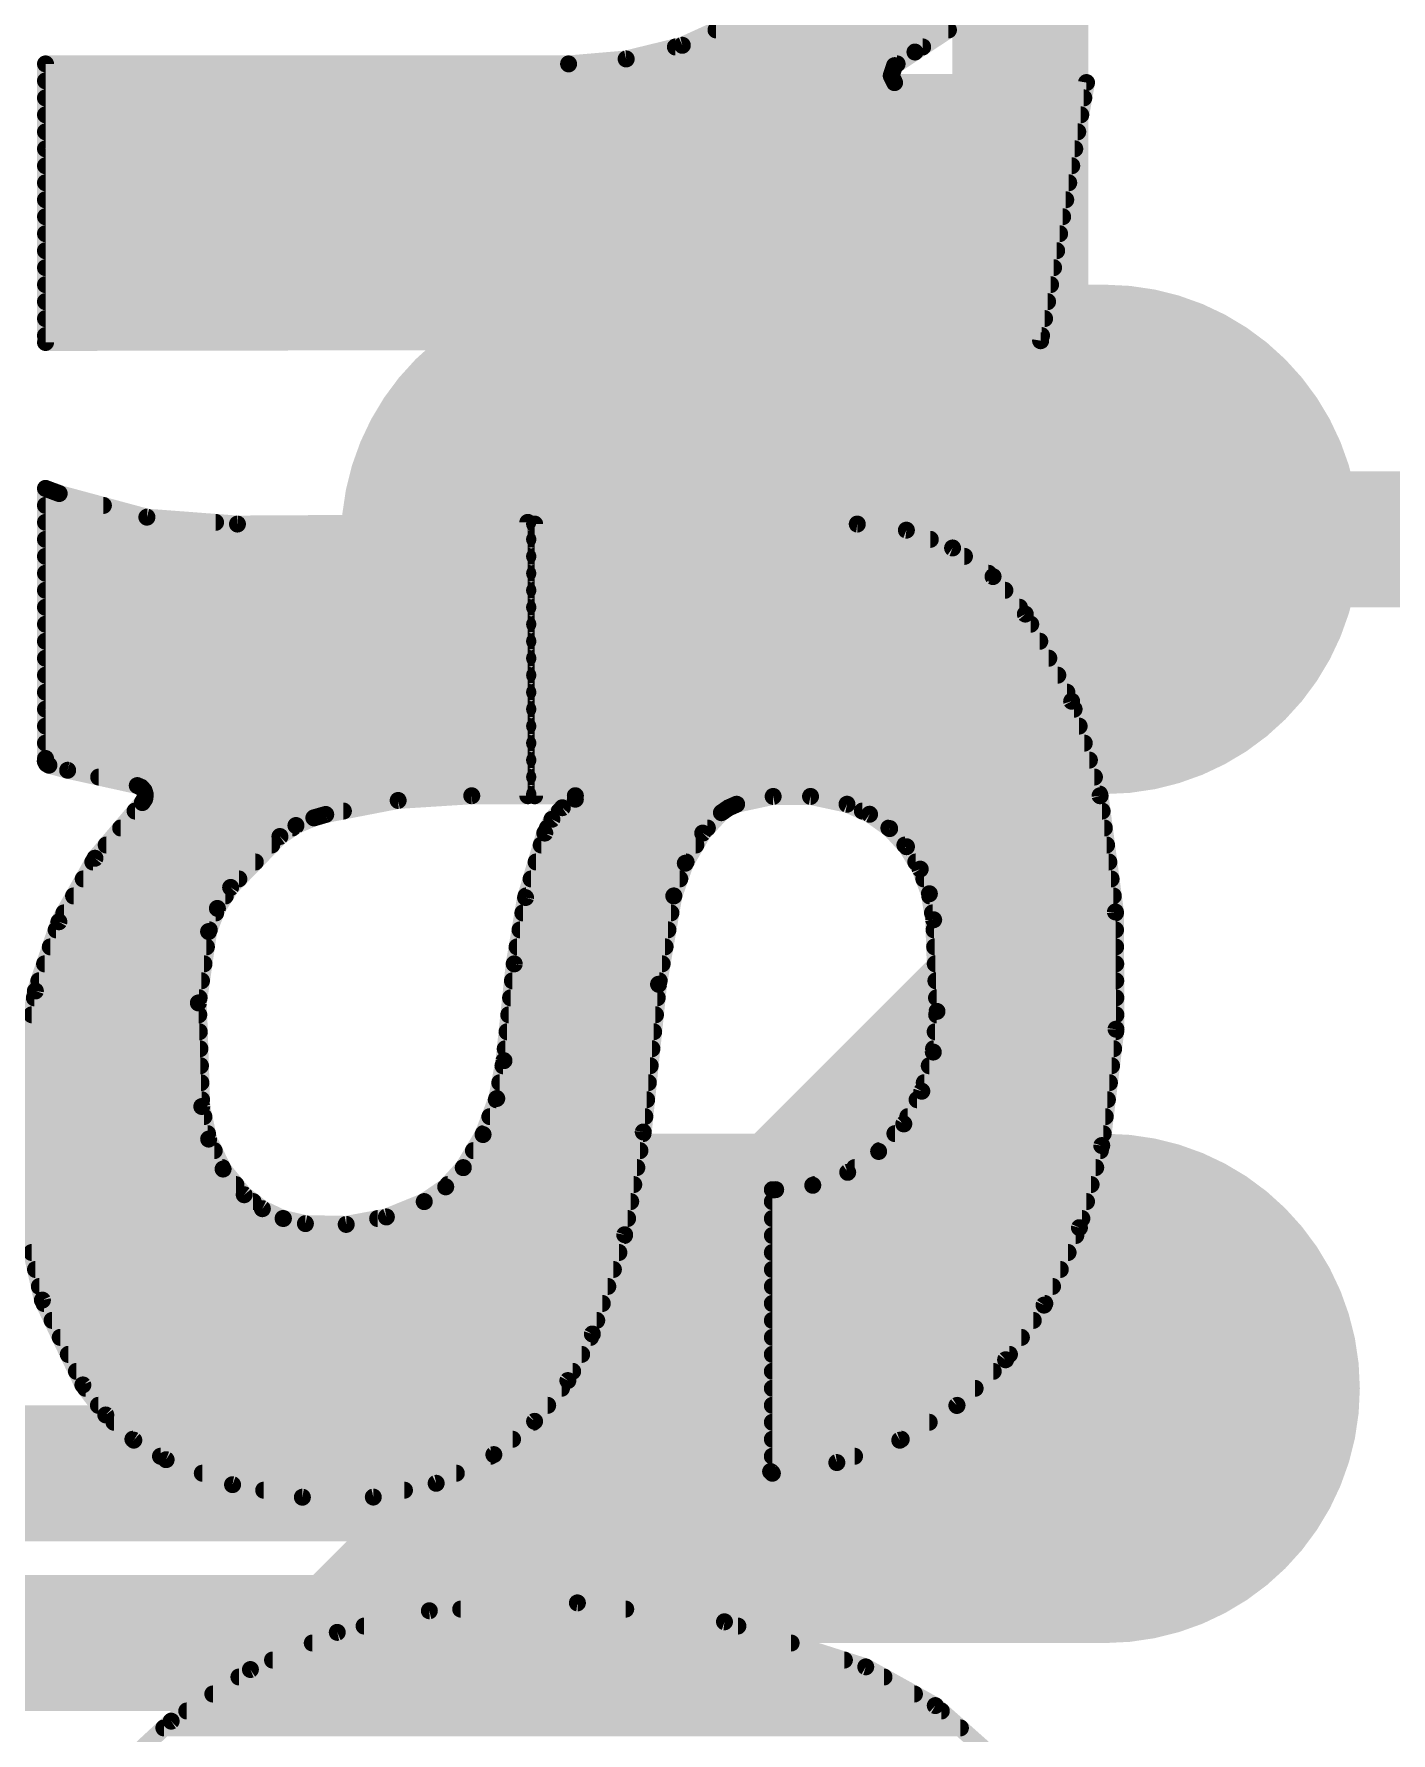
# Model space of a CAD drawing. Extents: x -2.8 to 25.5, y -2.5 to 56.
# Drawn here: x 16.305 to 18.335, y 21.709 to 24.251 of the extents above; entities that cross this region are included whole.
import ezdxf

# ---------------------------------------------------------------- set-up
doc = ezdxf.new("R2010")
doc.units = 0
for name, color, linetype in [('1', 12, 'CONTINUOUS'), ('16', 132, 'CONTINUOUS'), ('22', 40, 'CONTINUOUS')]:
    doc.layers.add(name, color=color, linetype=linetype)

# ---------------------------------------------------------------- blocks, each defined once
blk = doc.blocks.new('RECT121920X243840R100')
at = {"const_width": 0.381}
blk.add_lwpolyline([(0.1905, -0.381), (0.1905, 0.381, 0.4142), (0, 0.5715), (0, 0.5715, 0.4142), (-0.1905, 0.381), (-0.1905, -0.381, 0.4142), (0, -0.5715), (0, -0.5715, 0.4142)], format="xyb", close=True, dxfattribs=at)
blk.add_solid([(-0.0254, -0.4064), (0.0254, -0.4064), (-0.0254, 0.4064), (0.0254, 0.4064)])

msp = doc.modelspace()

# ---------------------------------------------------------------- linework, layer by layer
at = {"layer": '1', "const_width": 0.2032}
for points in [[(18.542, 23.495), (17.526, 23.495)], [(17.526, 22.225), (16.891, 22.098)], [(16.891, 22.098), (15.875, 22.098)]]:
    msp.add_lwpolyline(points, dxfattribs=at)
at = {"layer": '1', "const_width": 0.1016}
for points in [[(17.526, 23.5458, 1), (17.526, 23.4442)], [(17.536, 22.1752, 1), (17.516, 22.2748)], [(16.881, 22.1478, 1), (16.901, 22.0482)], [(16.891, 22.0472, 1), (16.891, 22.1488)]]:
    msp.add_lwpolyline(points, format="xyb", dxfattribs=at)
at = {"layer": '16', "const_width": 0.2032}
for points in [[(17.78, 22.86), (17.78, 34.163)], [(16.764, 21.844), (17.78, 22.86)], [(14.605, 21.844), (16.764, 21.844)]]:
    msp.add_lwpolyline(points, dxfattribs=at)
at = {"layer": '16', "const_width": 0.1016}
for points in [[(17.8159, 22.8241, 1), (17.7441, 22.8959)], [(17.7292, 22.86, 1), (17.8308, 22.86)], [(16.764, 21.7932, 1), (16.764, 21.8948)], [(16.7281, 21.8799, 1), (16.7999, 21.8081)]]:
    msp.add_lwpolyline(points, format="xyb", dxfattribs=at)
at = {"layer": '22', "const_width": 0.0254}
for points in [[(17.6225, 24.224), (17.7267, 24.2926)], [(17.3562, 24.2712), (17.2745, 24.2341)], [(17.2745, 24.2341), (17.1905, 24.2136)], [(17.3249, 24.257), (17.6726, 24.257)], [(17.1905, 24.2136), (17.1044, 24.2062)], [(17.2642, 24.2316), (17.634, 24.2316)], [(17.592, 24.2037), (17.6225, 24.224)], [(17.1044, 24.2062), (16.322, 24.2062)], [(16.322, 24.2062), (16.322, 23.7896)], [(17.1044, 24.2062), (17.5958, 24.2062)], [(17.587, 24.1884), (17.592, 24.2037)], [(17.592, 24.1783), (17.587, 24.1884)], [(16.322, 24.1808), (17.5908, 24.1808)], [(17.8791, 24.1783), (17.592, 24.1783)], [(17.8105, 23.7922), (17.8791, 24.1783)], [(16.322, 24.1554), (17.875, 24.1554)], [(16.322, 24.13), (17.8705, 24.13)], [(16.322, 24.1046), (17.866, 24.1046)], [(16.322, 24.0792), (17.8615, 24.0792)], [(16.322, 24.0538), (17.857, 24.0538)], [(16.322, 24.0284), (17.8525, 24.0284)], [(16.322, 24.003), (17.848, 24.003)], [(16.322, 23.9776), (17.8434, 23.9776)], [(16.322, 23.9522), (17.8389, 23.9522)], [(16.322, 23.9268), (17.8344, 23.9268)], [(16.322, 23.9014), (17.8299, 23.9014)], [(16.322, 23.876), (17.8254, 23.876)], [(16.322, 23.8506), (17.8209, 23.8506)], [(16.322, 23.8252), (17.8164, 23.8252)], [(16.322, 23.7998), (17.8118, 23.7998)], [(16.322, 23.7896), (17.8105, 23.7922)], [(16.322, 23.1673), (16.322, 23.5712)], [(16.322, 23.5712), (16.3424, 23.5636)], [(16.3424, 23.5636), (16.4736, 23.5282)], [(16.322, 23.5458), (16.4085, 23.5458)], [(16.4736, 23.5282), (16.6091, 23.5179)], [(16.322, 23.5204), (16.5764, 23.5204)], [(16.6091, 23.5179), (17.0434, 23.5204)], [(17.0434, 23.5204), (17.0434, 23.1115)], [(17.0536, 23.1115), (17.0536, 23.5179)], [(17.0536, 23.5179), (17.5362, 23.5179)], [(17.5362, 23.5179), (17.6097, 23.5088)], [(17.6097, 23.5088), (17.6788, 23.4821)], [(16.322, 23.495), (17.0434, 23.495)], [(17.0536, 23.495), (17.6454, 23.495)], [(17.6788, 23.4821), (17.7393, 23.4394)], [(16.322, 23.4696), (17.0434, 23.4696)], [(17.0536, 23.4696), (17.6965, 23.4696)], [(16.322, 23.4442), (17.0434, 23.4442)], [(17.0536, 23.4442), (17.7325, 23.4442)], [(17.7393, 23.4394), (17.7876, 23.3832)], [(16.322, 23.4188), (17.0434, 23.4188)], [(17.0536, 23.4188), (17.757, 23.4188)], [(16.322, 23.3934), (17.0434, 23.3934)], [(17.0536, 23.3934), (17.7788, 23.3934)], [(17.7876, 23.3832), (17.8569, 23.2529)], [(16.322, 23.368), (17.0434, 23.368)], [(17.0536, 23.368), (17.7957, 23.368)], [(16.322, 23.3426), (17.0434, 23.3426)], [(17.0536, 23.3426), (17.8092, 23.3426)], [(16.322, 23.3172), (17.0434, 23.3172)], [(17.0536, 23.3172), (17.8227, 23.3172)], [(16.322, 23.2918), (17.0434, 23.2918)], [(17.0536, 23.2918), (17.8362, 23.2918)], [(16.322, 23.2664), (17.0434, 23.2664)], [(17.0536, 23.2664), (17.8497, 23.2664)], [(17.8569, 23.2529), (17.8994, 23.1115)], [(16.322, 23.241), (17.0434, 23.241)], [(17.0536, 23.241), (17.8605, 23.241)], [(16.322, 23.2156), (17.0434, 23.2156)], [(17.0536, 23.2156), (17.8681, 23.2156)], [(16.3217, 23.1631), (16.322, 23.1673)], [(16.322, 23.1902), (17.0434, 23.1902)], [(17.0536, 23.1902), (17.8757, 23.1902)], [(16.3235, 23.1594), (16.3217, 23.1631)], [(16.3218, 23.1648), (17.0434, 23.1648)], [(16.3271, 23.1572), (16.3235, 23.1594)], [(16.3551, 23.1496), (16.3271, 23.1572)], [(16.4592, 23.1267), (16.3551, 23.1496)], [(17.0536, 23.1648), (17.8834, 23.1648)], [(16.4015, 23.1394), (17.0434, 23.1394)], [(16.4651, 23.1241), (16.4592, 23.1267)], [(16.4694, 23.1193), (16.4651, 23.1241)], [(16.4713, 23.1131), (16.4694, 23.1193)], [(17.0536, 23.1394), (17.891, 23.1394)], [(16.396, 23.018), (16.4668, 23.1013)], [(16.4668, 23.1013), (16.4704, 23.1067)], [(16.4704, 23.1067), (16.4713, 23.1131)], [(16.471, 23.114), (17.0434, 23.114)], [(16.8495, 23.1045), (16.7411, 23.0835)], [(16.9596, 23.1115), (16.8495, 23.1045)], [(17.0434, 23.1115), (16.9596, 23.1115)], [(17.0536, 23.114), (17.8986, 23.114)], [(17.1145, 23.1115), (17.0536, 23.1115)], [(17.0795, 23.0763), (17.0951, 23.0936)], [(17.0951, 23.0936), (17.1145, 23.1064)], [(17.1145, 23.1064), (17.1145, 23.1115)], [(17.3438, 23.0935), (17.333, 23.0861)], [(17.3558, 23.0988), (17.3438, 23.0935)], [(17.4104, 23.1105), (17.3558, 23.0988)], [(17.4663, 23.1105), (17.4104, 23.1105)], [(17.5209, 23.0988), (17.4663, 23.1105)], [(17.5547, 23.0838), (17.5209, 23.0988)], [(17.8994, 23.1115), (17.9224, 22.9376)], [(16.456, 23.0886), (16.7675, 23.0886)], [(16.6966, 23.0669), (16.6726, 23.0505)], [(16.7234, 23.0784), (16.6966, 23.0669)], [(16.7411, 23.0835), (16.7234, 23.0784)], [(17.0688, 23.0556), (17.0795, 23.0763)], [(17.0906, 23.0886), (17.3366, 23.0886)], [(17.333, 23.0861), (17.305, 23.0556)], [(17.5439, 23.0886), (17.9024, 23.0886)], [(17.5847, 23.0624), (17.5547, 23.0838)], [(16.4344, 23.0632), (16.6912, 23.0632)], [(16.6726, 23.0505), (16.5989, 22.9743)], [(17.04, 22.9592), (17.0688, 23.0556)], [(17.0727, 23.0632), (17.312, 23.0632)], [(17.305, 23.0556), (17.2791, 23.0106)], [(17.5835, 23.0632), (17.9058, 23.0632)], [(17.6098, 23.0353), (17.5847, 23.0624)], [(16.342, 22.9229), (16.396, 23.018)], [(16.4128, 23.0378), (16.6603, 23.0378)], [(17.0635, 23.0378), (17.2947, 23.0378)], [(17.6075, 23.0378), (17.9091, 23.0378)], [(17.6304, 23.0017), (17.6098, 23.0353)], [(16.3928, 23.0124), (16.6358, 23.0124)], [(17.0559, 23.0124), (17.2801, 23.0124)], [(17.2791, 23.0106), (17.2618, 22.9616)], [(17.6238, 23.0124), (17.9125, 23.0124)], [(17.6441, 22.9648), (17.6304, 23.0017)], [(16.3784, 22.987), (16.6112, 22.987)], [(16.5989, 22.9743), (16.5791, 22.943)], [(17.0483, 22.987), (17.2707, 22.987)], [(17.6358, 22.987), (17.9159, 22.987)], [(17.6505, 22.926), (17.6441, 22.9648)], [(16.364, 22.9616), (16.5909, 22.9616)], [(16.5791, 22.943), (16.5659, 22.9083)], [(17.0231, 22.86), (17.04, 22.9592)], [(17.0408, 22.9616), (17.2618, 22.9616)], [(17.2618, 22.9616), (17.239, 22.8295)], [(17.6446, 22.9616), (17.9192, 22.9616)], [(16.3068, 22.8194), (16.342, 22.9229)], [(16.3495, 22.9362), (16.5765, 22.9362)], [(17.0361, 22.9362), (17.2574, 22.9362)], [(17.6488, 22.9362), (17.9224, 22.9362)], [(17.6555, 22.7889), (17.6505, 22.926)], [(17.9224, 22.9376), (17.9232, 22.7623)], [(16.3379, 22.9108), (16.5669, 22.9108)], [(16.5659, 22.9083), (16.5506, 22.8016)], [(17.0318, 22.9108), (17.253, 22.9108)], [(17.6511, 22.9108), (17.9225, 22.9108)], [(16.3292, 22.8854), (16.5626, 22.8854)], [(17.0274, 22.8854), (17.2487, 22.8854)], [(17.652, 22.8854), (17.9226, 22.8854)], [(16.3206, 22.86), (16.559, 22.86)], [(17.0078, 22.7152), (17.0231, 22.86)], [(17.0231, 22.86), (17.2443, 22.86)], [(17.6529, 22.86), (17.9228, 22.86)], [(16.2827, 22.6577), (16.3068, 22.8194)], [(16.312, 22.8346), (16.5553, 22.8346)], [(17.0204, 22.8346), (17.2399, 22.8346)], [(17.239, 22.8295), (17.2161, 22.6085)], [(17.6538, 22.8346), (17.9229, 22.8346)], [(16.3053, 22.8092), (16.5517, 22.8092)], [(16.5506, 22.8016), (16.5557, 22.6466)], [(17.0177, 22.8092), (17.2369, 22.8092)], [(17.65, 22.7281), (17.6555, 22.7889)], [(17.6548, 22.8092), (17.923, 22.8092)], [(16.3015, 22.7838), (16.5512, 22.7838)], [(17.015, 22.7838), (17.2343, 22.7838)], [(17.655, 22.7838), (17.9231, 22.7838)], [(17.9232, 22.7623), (17.9019, 22.5882)], [(16.2977, 22.7584), (16.552, 22.7584)], [(17.0124, 22.7584), (17.2316, 22.7584)], [(17.6527, 22.7584), (17.9228, 22.7584)], [(16.2939, 22.733), (16.5529, 22.733)], [(16.997, 22.6586), (17.0078, 22.7152)], [(17.0097, 22.733), (17.229, 22.733)], [(17.6327, 22.6695), (17.65, 22.7281)], [(17.6504, 22.733), (17.9196, 22.733)], [(16.2901, 22.7076), (16.5537, 22.7076)], [(17.0063, 22.7076), (17.2264, 22.7076)], [(17.6439, 22.7076), (17.9165, 22.7076)], [(16.2863, 22.6822), (16.5545, 22.6822)], [(16.9765, 22.6047), (16.997, 22.6586)], [(17.0015, 22.6822), (17.2237, 22.6822)], [(17.6058, 22.6206), (17.6327, 22.6695)], [(17.6364, 22.6822), (17.9134, 22.6822)], [(16.2827, 22.6568), (16.5554, 22.6568)], [(16.5557, 22.6466), (16.566, 22.5979)], [(16.9963, 22.6568), (17.2211, 22.6568)], [(17.6257, 22.6568), (17.9103, 22.6568)], [(16.2833, 22.6314), (16.5589, 22.6314)], [(16.9866, 22.6314), (17.2185, 22.6314)], [(17.2161, 22.6085), (17.1883, 22.4548)], [(17.5682, 22.5794), (17.6058, 22.6206)], [(17.6118, 22.6314), (17.9072, 22.6314)], [(16.2839, 22.606), (16.5643, 22.606)], [(16.566, 22.5979), (16.5876, 22.553)], [(16.9469, 22.5552), (16.9765, 22.6047)], [(16.977, 22.606), (17.2157, 22.606)], [(17.5925, 22.606), (17.9041, 22.606)], [(17.9019, 22.5882), (17.8685, 22.4653)], [(16.2845, 22.5806), (16.5743, 22.5806)], [(16.9621, 22.5806), (17.2111, 22.5806)], [(17.5219, 22.5482), (17.5682, 22.5794)], [(17.5693, 22.5806), (17.8998, 22.5806)], [(16.2851, 22.5552), (16.5865, 22.5552)], [(16.5876, 22.553), (16.6192, 22.5146)], [(16.9206, 22.5264), (16.9469, 22.5552)], [(16.9469, 22.5552), (17.2065, 22.5552)], [(17.4696, 22.5288), (17.5219, 22.5482)], [(17.5323, 22.5552), (17.8929, 22.5552)], [(16.2857, 22.5298), (16.6067, 22.5298)], [(16.6192, 22.5146), (16.6464, 22.4937)], [(16.8885, 22.5044), (16.9206, 22.5264)], [(16.9237, 22.5298), (17.2019, 22.5298)], [(17.4092, 22.098), (17.4092, 22.5222)], [(17.4092, 22.5222), (17.4142, 22.5222)], [(17.4142, 22.5222), (17.4696, 22.5288)], [(17.4724, 22.5298), (17.886, 22.5298)], [(16.2863, 22.5044), (16.6325, 22.5044)], [(16.3173, 22.357), (16.2865, 22.4942)], [(16.6464, 22.4937), (16.6773, 22.4791)], [(16.7718, 22.4703), (16.8319, 22.4814)], [(16.8319, 22.4814), (16.8885, 22.5044)], [(16.8885, 22.5044), (17.1973, 22.5044)], [(17.4092, 22.5044), (17.8791, 22.5044)], [(16.2899, 22.479), (16.6778, 22.479)], [(16.6773, 22.4791), (16.7107, 22.4714)], [(16.7107, 22.4714), (16.7718, 22.4703)], [(16.8188, 22.479), (17.1927, 22.479)], [(17.4092, 22.479), (17.8722, 22.479)], [(17.8685, 22.4653), (17.8156, 22.3495)], [(16.2956, 22.4536), (17.1879, 22.4536)], [(17.1883, 22.4548), (17.1399, 22.3063)], [(17.4092, 22.4536), (17.8631, 22.4536)], [(16.3013, 22.4282), (17.1796, 22.4282)], [(17.4092, 22.4282), (17.8515, 22.4282)], [(16.307, 22.4028), (17.1714, 22.4028)], [(17.4092, 22.4028), (17.8399, 22.4028)], [(16.3128, 22.3774), (17.1631, 22.3774)], [(16.3779, 22.2301), (16.3173, 22.357)], [(17.4092, 22.3774), (17.8283, 22.3774)], [(16.3197, 22.352), (17.1548, 22.352)], [(17.4092, 22.352), (17.8167, 22.352)], [(17.8156, 22.3495), (17.7581, 22.2677)], [(16.3318, 22.3266), (17.1465, 22.3266)], [(17.1399, 22.3063), (17.1033, 22.2366)], [(17.4092, 22.3266), (17.7995, 22.3266)], [(16.344, 22.3012), (17.1372, 22.3012)], [(17.4092, 22.3012), (17.7817, 22.3012)], [(16.3561, 22.2758), (17.1239, 22.2758)], [(17.4092, 22.2758), (17.7638, 22.2758)], [(17.7581, 22.2677), (17.6852, 22.1994)], [(16.3682, 22.2504), (17.1105, 22.2504)], [(16.4121, 22.1852), (16.3779, 22.2301)], [(17.1033, 22.2366), (17.0535, 22.1757)], [(17.4092, 22.2504), (17.7396, 22.2504)], [(16.3818, 22.225), (17.0938, 22.225)], [(17.4092, 22.225), (17.7125, 22.225)], [(16.4011, 22.1996), (17.0731, 22.1996)], [(16.4541, 22.1475), (16.4121, 22.1852)], [(17.0535, 22.1757), (16.9926, 22.1259)], [(17.4092, 22.1996), (17.6854, 22.1996)], [(17.6852, 22.1994), (17.5998, 22.1474)], [(16.4244, 22.1742), (17.0517, 22.1742)], [(17.4092, 22.1742), (17.6438, 22.1742)], [(16.4527, 22.1488), (17.0206, 22.1488)], [(16.5024, 22.1183), (16.4541, 22.1475)], [(16.9926, 22.1259), (16.9064, 22.083)], [(17.4092, 22.1488), (17.602, 22.1488)], [(17.5998, 22.1474), (17.5056, 22.114)], [(16.494, 22.1234), (16.9876, 22.1234)], [(16.6017, 22.081), (16.5024, 22.1183)], [(17.5056, 22.114), (17.4066, 22.1005)], [(17.4066, 22.1005), (17.4092, 22.098)], [(17.4092, 22.1234), (17.5321, 22.1234)], [(16.5565, 22.098), (16.9365, 22.098)], [(16.7062, 22.0622), (16.6017, 22.081)], [(16.9064, 22.083), (16.8123, 22.0624)], [(16.6483, 22.0726), (16.8589, 22.0726)], [(16.8123, 22.0624), (16.7062, 22.0622)], [(17.1176, 21.9041), (16.8961, 21.8923)], [(17.3376, 21.8758), (17.1176, 21.9041)], [(16.8961, 21.8923), (16.7584, 21.86)], [(16.9431, 21.8948), (17.1898, 21.8948)], [(17.5489, 21.8084), (17.3376, 21.8758)], [(16.7584, 21.86), (16.6284, 21.8044)], [(16.7985, 21.8694), (17.3577, 21.8694)], [(16.721, 21.844), (17.4373, 21.844)], [(16.6284, 21.8044), (16.51, 21.7272)], [(16.6616, 21.8186), (17.5169, 21.8186)], [(17.6529, 21.7504), (17.5489, 21.8084)], [(16.6113, 21.7932), (17.5762, 21.7932)], [(16.5723, 21.7678), (17.6217, 21.7678)], [(17.7419, 21.6713), (17.6529, 21.7504)], [(16.51, 21.7272), (16.4393, 21.6614)], [(16.5333, 21.7424), (17.6619, 21.7424)], [(16.499, 21.717), (17.6905, 21.717)]]:
    msp.add_lwpolyline(points, dxfattribs=at)
at = {"layer": '22', "const_width": 0.0127}
for points in [[(17.276, 24.2279, 1), (17.273, 24.2403)], [(17.3249, 24.2634, 1), (17.3249, 24.2507)], [(17.6726, 24.2507, 1), (17.6726, 24.2634)], [(17.189, 24.2198, 1), (17.192, 24.2075)], [(17.1911, 24.2073, 1), (17.19, 24.22)], [(17.2642, 24.238, 1), (17.2642, 24.2252)], [(17.2719, 24.2399, 1), (17.2771, 24.2283)], [(17.619, 24.2293, 1), (17.626, 24.2187)], [(17.626, 24.2187, 1), (17.619, 24.2293)], [(17.634, 24.2252, 1), (17.634, 24.238)], [(16.3284, 24.2062, 1), (16.3156, 24.2062)], [(16.322, 24.2126, 1), (16.322, 24.1999)], [(17.1044, 24.2126, 1), (17.1044, 24.1999)], [(17.1039, 24.2125, 1), (17.1049, 24.1999)], [(17.1044, 24.1999, 1), (17.1044, 24.2126)], [(17.5927, 24.1912, 1), (17.5813, 24.1856)], [(17.581, 24.1904, 1), (17.593, 24.1864)], [(17.5885, 24.209, 1), (17.5955, 24.1984)], [(17.598, 24.2017, 1), (17.586, 24.2057)], [(17.5958, 24.1999, 1), (17.5958, 24.2126)], [(16.322, 24.1872, 1), (16.322, 24.1745)], [(17.592, 24.1847, 1), (17.592, 24.1719)], [(17.5863, 24.1755, 1), (17.5977, 24.1811)], [(17.5908, 24.1745, 1), (17.5908, 24.1872)], [(17.8854, 24.1772, 1), (17.8728, 24.1794)], [(17.8791, 24.1719, 1), (17.8791, 24.1847)], [(16.322, 24.1618, 1), (16.322, 24.149)], [(17.875, 24.149, 1), (17.875, 24.1618)], [(16.322, 24.1364, 1), (16.322, 24.1237)], [(17.8705, 24.1237, 1), (17.8705, 24.1364)], [(16.322, 24.111, 1), (16.322, 24.0983)], [(17.866, 24.0983, 1), (17.866, 24.111)], [(16.322, 24.0856, 1), (16.322, 24.0728)], [(17.8615, 24.0728, 1), (17.8615, 24.0856)], [(16.322, 24.0602, 1), (16.322, 24.0475)], [(17.857, 24.0475, 1), (17.857, 24.0602)], [(16.322, 24.0348, 1), (16.322, 24.0221)], [(17.8525, 24.0221, 1), (17.8525, 24.0348)], [(16.322, 24.0094, 1), (16.322, 23.9966)], [(17.848, 23.9966, 1), (17.848, 24.0094)], [(16.322, 23.984, 1), (16.322, 23.9713)], [(17.8434, 23.9713, 1), (17.8434, 23.984)], [(16.322, 23.9586, 1), (16.322, 23.9459)], [(17.8389, 23.9459, 1), (17.8389, 23.9586)], [(16.322, 23.9332, 1), (16.322, 23.9204)], [(17.8344, 23.9204, 1), (17.8344, 23.9332)], [(16.322, 23.9078, 1), (16.322, 23.8951)], [(17.8299, 23.8951, 1), (17.8299, 23.9078)], [(16.322, 23.8824, 1), (16.322, 23.8697)], [(17.8254, 23.8697, 1), (17.8254, 23.8824)], [(16.322, 23.857, 1), (16.322, 23.8442)], [(17.8209, 23.8442, 1), (17.8209, 23.857)], [(16.322, 23.8316, 1), (16.322, 23.8189)], [(17.8164, 23.8189, 1), (17.8164, 23.8316)], [(16.322, 23.8062, 1), (16.322, 23.7934)], [(16.3156, 23.7896, 1), (16.3284, 23.7896)], [(16.322, 23.7959, 1), (16.322, 23.7833)], [(17.8042, 23.7933, 1), (17.8168, 23.7911)], [(17.8105, 23.7859, 1), (17.8105, 23.7985)], [(17.8118, 23.7934, 1), (17.8118, 23.8062)], [(16.3284, 23.5712, 1), (16.3156, 23.5712)], [(16.3242, 23.5772, 1), (16.3198, 23.5652)], [(16.3441, 23.5697, 1), (16.3407, 23.5575)], [(16.3402, 23.5576, 1), (16.3446, 23.5696)], [(16.322, 23.5522, 1), (16.322, 23.5394)], [(16.4085, 23.5394, 1), (16.4085, 23.5522)], [(16.4741, 23.5346, 1), (16.4731, 23.5219)], [(16.472, 23.5221, 1), (16.4753, 23.5344)], [(16.322, 23.5268, 1), (16.322, 23.5141)], [(16.5764, 23.5141, 1), (16.5764, 23.5268)], [(16.6091, 23.5242, 1), (16.6091, 23.5116)], [(16.6086, 23.5116, 1), (16.6096, 23.5242)], [(17.0498, 23.5204, 1), (17.0371, 23.5204)], [(17.0434, 23.5141, 1), (17.0434, 23.5267)], [(17.06, 23.5179, 1), (17.0472, 23.5179)], [(17.0536, 23.5243, 1), (17.0536, 23.5115)], [(17.537, 23.5242, 1), (17.5354, 23.5116)], [(17.5362, 23.5115, 1), (17.5362, 23.5243)], [(17.612, 23.5147, 1), (17.6074, 23.5029)], [(17.6089, 23.5025, 1), (17.6105, 23.5151)], [(16.322, 23.5014, 1), (16.322, 23.4886)], [(17.0434, 23.4886, 1), (17.0434, 23.5014)], [(17.0536, 23.5014, 1), (17.0536, 23.4886)], [(17.6454, 23.4886, 1), (17.6454, 23.5014)], [(17.6825, 23.4873, 1), (17.6751, 23.4769)], [(17.6765, 23.4762, 1), (17.6811, 23.488)], [(16.322, 23.476, 1), (16.322, 23.4632)], [(17.0434, 23.4632, 1), (17.0434, 23.476)], [(17.0536, 23.476, 1), (17.0536, 23.4632)], [(17.6965, 23.4632, 1), (17.6965, 23.476)], [(16.322, 23.4506, 1), (16.322, 23.4379)], [(17.0434, 23.4379, 1), (17.0434, 23.4506)], [(17.0536, 23.4506, 1), (17.0536, 23.4379)], [(17.7325, 23.4379, 1), (17.7325, 23.4506)], [(17.7441, 23.4435, 1), (17.7345, 23.4352)], [(17.7356, 23.4342, 1), (17.743, 23.4446)], [(16.322, 23.4252, 1), (16.322, 23.4124)], [(17.0434, 23.4124, 1), (17.0434, 23.4252)], [(17.0536, 23.4252, 1), (17.0536, 23.4124)], [(17.757, 23.4124, 1), (17.757, 23.4252)], [(16.322, 23.3998, 1), (16.322, 23.387)], [(17.0434, 23.387, 1), (17.0434, 23.3998)], [(17.0536, 23.3998, 1), (17.0536, 23.387)], [(17.7788, 23.387, 1), (17.7788, 23.3998)], [(17.7932, 23.3862, 1), (17.782, 23.3802)], [(17.7828, 23.3791, 1), (17.7924, 23.3873)], [(16.322, 23.3744, 1), (16.322, 23.3617)], [(17.0434, 23.3617, 1), (17.0434, 23.3744)], [(17.0536, 23.3744, 1), (17.0536, 23.3617)], [(17.7957, 23.3617, 1), (17.7957, 23.3744)], [(16.322, 23.349, 1), (16.322, 23.3362)], [(17.0434, 23.3362, 1), (17.0434, 23.349)], [(17.0536, 23.349, 1), (17.0536, 23.3362)], [(17.8092, 23.3362, 1), (17.8092, 23.349)], [(16.322, 23.3236, 1), (16.322, 23.3108)], [(17.0434, 23.3108, 1), (17.0434, 23.3236)], [(17.0536, 23.3236, 1), (17.0536, 23.3108)], [(17.8227, 23.3108, 1), (17.8227, 23.3236)], [(16.322, 23.2982, 1), (16.322, 23.2855)], [(17.0434, 23.2855, 1), (17.0434, 23.2982)], [(17.0536, 23.2982, 1), (17.0536, 23.2855)], [(17.8362, 23.2855, 1), (17.8362, 23.2982)], [(16.322, 23.2728, 1), (16.322, 23.26)], [(17.0434, 23.26, 1), (17.0434, 23.2728)], [(17.0536, 23.2728, 1), (17.0536, 23.26)], [(17.8497, 23.26, 1), (17.8497, 23.2728)], [(17.863, 23.2547, 1), (17.8508, 23.251)], [(17.8513, 23.2499, 1), (17.8625, 23.2559)], [(16.322, 23.2474, 1), (16.322, 23.2346)], [(17.0434, 23.2346, 1), (17.0434, 23.2474)], [(17.0536, 23.2474, 1), (17.0536, 23.2346)], [(17.8605, 23.2346, 1), (17.8605, 23.2474)], [(16.322, 23.222, 1), (16.322, 23.2093)], [(17.0434, 23.2093, 1), (17.0434, 23.222)], [(17.0536, 23.222, 1), (17.0536, 23.2093)], [(17.8681, 23.2093, 1), (17.8681, 23.222)], [(16.322, 23.1966, 1), (16.322, 23.1838)], [(16.3283, 23.1668, 1), (16.3157, 23.1678)], [(17.0434, 23.1838, 1), (17.0434, 23.1966)], [(17.0536, 23.1966, 1), (17.0536, 23.1838)], [(17.8757, 23.1838, 1), (17.8757, 23.1966)], [(16.3153, 23.1637, 1), (16.328, 23.1626)], [(16.3218, 23.1712, 1), (16.3218, 23.1584)], [(16.3273, 23.166, 1), (16.316, 23.1603)], [(16.3156, 23.1673, 1), (16.3284, 23.1673)], [(16.3269, 23.1648, 1), (16.3202, 23.154)], [(16.3179, 23.1565, 1), (16.3292, 23.1623)], [(16.3288, 23.1633, 1), (16.3254, 23.1511)], [(16.3238, 23.1518, 1), (16.3304, 23.1626)], [(16.3565, 23.1558, 1), (16.3537, 23.1434)], [(16.3534, 23.1435, 1), (16.3568, 23.1557)], [(17.0434, 23.1584, 1), (17.0434, 23.1712)], [(17.0536, 23.1712, 1), (17.0536, 23.1584)], [(17.8834, 23.1584, 1), (17.8834, 23.1712)], [(16.4015, 23.1458, 1), (16.4015, 23.1331)], [(16.4617, 23.1325, 1), (16.4567, 23.1209)], [(16.4578, 23.1205, 1), (16.4606, 23.1329)], [(16.4699, 23.1284, 1), (16.4604, 23.1199)], [(16.4626, 23.1183, 1), (16.4677, 23.13)], [(16.4755, 23.1211, 1), (16.4634, 23.1175)], [(16.4647, 23.1151, 1), (16.4742, 23.1235)], [(17.0434, 23.1331, 1), (17.0434, 23.1458)], [(17.0536, 23.1458, 1), (17.0536, 23.1331)], [(17.891, 23.1331, 1), (17.891, 23.1458)], [(16.4615, 23.1048, 1), (16.4721, 23.0978)], [(16.4716, 23.0972, 1), (16.462, 23.1054)], [(16.4641, 23.1076, 1), (16.4766, 23.1058)], [(16.471, 23.1204, 1), (16.471, 23.1076)], [(16.4776, 23.1122, 1), (16.465, 23.114)], [(16.4757, 23.1032, 1), (16.4651, 23.1102)], [(16.4652, 23.1113, 1), (16.4774, 23.1149)], [(16.8491, 23.1108, 1), (16.8499, 23.0981)], [(16.8507, 23.0982, 1), (16.8482, 23.1107)], [(16.9596, 23.1179, 1), (16.9596, 23.1051)], [(16.96, 23.1052, 1), (16.9592, 23.1178)], [(17.0371, 23.1115, 1), (17.0498, 23.1115)], [(17.0434, 23.1076, 1), (17.0434, 23.1204)], [(17.0434, 23.1051, 1), (17.0434, 23.1179)], [(17.0536, 23.1204, 1), (17.0536, 23.1076)], [(17.0536, 23.1179, 1), (17.0536, 23.1051)], [(17.0472, 23.1115, 1), (17.06, 23.1115)], [(17.0916, 23.0989, 1), (17.0986, 23.0883)], [(17.0998, 23.0893, 1), (17.0903, 23.0978)], [(17.1209, 23.1115, 1), (17.1081, 23.1115)], [(17.1081, 23.1064, 1), (17.1209, 23.1064)], [(17.118, 23.1011, 1), (17.111, 23.1117)], [(17.1145, 23.1051, 1), (17.1145, 23.1179)], [(17.3412, 23.0994, 1), (17.3463, 23.0877)], [(17.3474, 23.0883, 1), (17.3402, 23.0988)], [(17.3545, 23.105, 1), (17.3571, 23.0926)], [(17.3583, 23.093, 1), (17.3533, 23.1046)], [(17.4104, 23.1168, 1), (17.4104, 23.1041)], [(17.4117, 23.1043, 1), (17.4091, 23.1167)], [(17.4676, 23.1167, 1), (17.465, 23.1043)], [(17.4663, 23.1041, 1), (17.4663, 23.1168)], [(17.5235, 23.1046, 1), (17.5183, 23.093)], [(17.5196, 23.0926, 1), (17.5222, 23.105)], [(17.9057, 23.1123, 1), (17.8931, 23.1107)], [(17.8933, 23.1097, 1), (17.9055, 23.1133)], [(17.8986, 23.1076, 1), (17.8986, 23.1204)], [(16.456, 23.095, 1), (16.456, 23.0822)], [(16.6941, 23.0728, 1), (16.6991, 23.0611)], [(16.7002, 23.0617, 1), (16.693, 23.0722)], [(16.7216, 23.0845, 1), (16.7252, 23.0723)], [(16.7259, 23.0726, 1), (16.7209, 23.0842)], [(16.7399, 23.0897, 1), (16.7423, 23.0773)], [(16.7429, 23.0774, 1), (16.7393, 23.0896)], [(16.7675, 23.0822, 1), (16.7675, 23.095)], [(17.0748, 23.0805, 1), (17.0842, 23.072)], [(17.0851, 23.0734, 1), (17.0739, 23.0792)], [(17.0906, 23.095, 1), (17.0906, 23.0822)], [(17.3294, 23.0913, 1), (17.3366, 23.0809)], [(17.3377, 23.0818, 1), (17.3283, 23.0904)], [(17.3366, 23.0822, 1), (17.3366, 23.095)], [(17.5439, 23.095, 1), (17.5439, 23.0822)], [(17.5583, 23.089, 1), (17.551, 23.0787)], [(17.5521, 23.078, 1), (17.5572, 23.0896)], [(17.9024, 23.0822, 1), (17.9024, 23.095)], [(16.4344, 23.0696, 1), (16.4344, 23.0569)], [(16.669, 23.0557, 1), (16.6762, 23.0453)], [(16.6772, 23.0461, 1), (16.668, 23.0549)], [(16.6912, 23.0569, 1), (16.6912, 23.0696)], [(17.0632, 23.0585, 1), (17.0744, 23.0527)], [(17.0749, 23.0538, 1), (17.0627, 23.0574)], [(17.0727, 23.0696, 1), (17.0727, 23.0569)], [(17.3003, 23.0599, 1), (17.3097, 23.0513)], [(17.3105, 23.0524, 1), (17.2995, 23.0588)], [(17.312, 23.0569, 1), (17.312, 23.0696)], [(17.5835, 23.0696, 1), (17.5835, 23.0569)], [(17.5894, 23.0667, 1), (17.58, 23.0581)], [(17.581, 23.0572, 1), (17.5884, 23.0675)], [(17.9058, 23.0569, 1), (17.9058, 23.0696)], [(16.3911, 23.0221, 1), (16.4008, 23.0139)], [(16.4015, 23.0149, 1), (16.3904, 23.0211)], [(16.4128, 23.0442, 1), (16.4128, 23.0314)], [(16.6603, 23.0314, 1), (16.6603, 23.0442)], [(17.0635, 23.0442, 1), (17.0635, 23.0314)], [(17.2947, 23.0314, 1), (17.2947, 23.0442)], [(17.6075, 23.0442, 1), (17.6075, 23.0314)], [(17.6152, 23.0386, 1), (17.6044, 23.032)], [(17.6051, 23.031, 1), (17.6145, 23.0396)], [(17.9091, 23.0314, 1), (17.9091, 23.0442)], [(16.3928, 23.0188, 1), (16.3928, 23.006)], [(16.6358, 23.006, 1), (16.6358, 23.0188)], [(17.0559, 23.0188, 1), (17.0559, 23.006)], [(17.2735, 23.0138, 1), (17.2846, 23.0074)], [(17.285, 23.0085, 1), (17.2731, 23.0127)], [(17.2801, 23.006, 1), (17.2801, 23.0188)], [(17.6238, 23.0188, 1), (17.6238, 23.006)], [(17.6363, 23.0039, 1), (17.6244, 22.9995)], [(17.6249, 22.9984, 1), (17.6358, 23.005)], [(17.9125, 23.006, 1), (17.9125, 23.0188)], [(16.3784, 22.9934, 1), (16.3784, 22.9807)], [(16.5943, 22.9787, 1), (16.6035, 22.9699)], [(16.6043, 22.9709, 1), (16.5935, 22.9777)], [(16.6112, 22.9807, 1), (16.6112, 22.9934)], [(17.0483, 22.9934, 1), (17.0483, 22.9807)], [(17.2707, 22.9807, 1), (17.2707, 22.9934)], [(17.6358, 22.9934, 1), (17.6358, 22.9807)], [(17.6504, 22.9659, 1), (17.6378, 22.9638)], [(17.9159, 22.9807, 1), (17.9159, 22.9934)], [(16.364, 22.968, 1), (16.364, 22.9552)], [(16.5737, 22.9464, 1), (16.5844, 22.9396)], [(16.585, 22.9407, 1), (16.5731, 22.9452)], [(16.5909, 22.9552, 1), (16.5909, 22.968)], [(17.0463, 22.9581, 1), (17.0338, 22.9602)], [(17.034, 22.961, 1), (17.0461, 22.9574)], [(17.0408, 22.968, 1), (17.0408, 22.9552)], [(17.2558, 22.9637, 1), (17.2678, 22.9595)], [(17.2681, 22.9605, 1), (17.2555, 22.9627)], [(17.2618, 22.9552, 1), (17.2618, 22.968)], [(17.6381, 22.9626, 1), (17.65, 22.9671)], [(17.6446, 22.968, 1), (17.6446, 22.9552)], [(17.9192, 22.9552, 1), (17.9192, 22.968)], [(16.3365, 22.9261, 1), (16.3475, 22.9198)], [(16.348, 22.9209, 1), (16.336, 22.925)], [(16.3495, 22.9426, 1), (16.3495, 22.9298)], [(16.5765, 22.9298, 1), (16.5765, 22.9426)], [(17.0361, 22.9426, 1), (17.0361, 22.9298)], [(17.2574, 22.9298, 1), (17.2574, 22.9426)], [(17.6488, 22.9426, 1), (17.6488, 22.9298)], [(17.6568, 22.9262, 1), (17.6442, 22.9258)], [(17.6442, 22.925, 1), (17.6568, 22.927)], [(17.9287, 22.9377, 1), (17.916, 22.9376)], [(17.9161, 22.9368, 1), (17.9287, 22.9385)], [(17.9224, 22.9298, 1), (17.9224, 22.9426)], [(16.3379, 22.9172, 1), (16.3379, 22.9045)], [(16.5722, 22.9074, 1), (16.5596, 22.9092)], [(16.56, 22.9106, 1), (16.5718, 22.906)], [(16.5669, 22.9045, 1), (16.5669, 22.9172)], [(17.0318, 22.9172, 1), (17.0318, 22.9045)], [(17.253, 22.9045, 1), (17.253, 22.9172)], [(17.6511, 22.9172, 1), (17.6511, 22.9045)], [(17.9225, 22.9045, 1), (17.9225, 22.9172)], [(16.3292, 22.8918, 1), (16.3292, 22.879)], [(16.5626, 22.879, 1), (16.5626, 22.8918)], [(17.0274, 22.8918, 1), (17.0274, 22.879)], [(17.2487, 22.879, 1), (17.2487, 22.8918)], [(17.652, 22.8918, 1), (17.652, 22.879)], [(17.9226, 22.879, 1), (17.9226, 22.8918)], [(16.3206, 22.8664, 1), (16.3206, 22.8536)], [(16.559, 22.8536, 1), (16.559, 22.8664)], [(17.0231, 22.8664, 1), (17.0231, 22.8536)], [(17.0294, 22.8593, 1), (17.0168, 22.8607)], [(17.0168, 22.8611, 1), (17.0294, 22.8589)], [(17.2443, 22.8536, 1), (17.2443, 22.8664)], [(17.6529, 22.8664, 1), (17.6529, 22.8536)], [(17.9228, 22.8536, 1), (17.9228, 22.8664)], [(16.3131, 22.8185, 1), (16.3005, 22.8203)], [(16.3008, 22.8214, 1), (16.3128, 22.8174)], [(16.312, 22.841, 1), (16.312, 22.8283)], [(16.5553, 22.8283, 1), (16.5553, 22.841)], [(17.0204, 22.841, 1), (17.0204, 22.8283)], [(17.2327, 22.8306, 1), (17.2453, 22.8284)], [(17.2453, 22.8288, 1), (17.2327, 22.8302)], [(17.2399, 22.8283, 1), (17.2399, 22.841)], [(17.6538, 22.841, 1), (17.6538, 22.8283)], [(17.9229, 22.8283, 1), (17.9229, 22.841)], [(16.3053, 22.8156, 1), (16.3053, 22.8028)], [(16.5569, 22.8018, 1), (16.5443, 22.8014)], [(16.5443, 22.8025, 1), (16.5569, 22.8007)], [(16.5517, 22.8028, 1), (16.5517, 22.8156)], [(17.0177, 22.8156, 1), (17.0177, 22.8028)], [(17.2369, 22.8028, 1), (17.2369, 22.8156)], [(17.6548, 22.8156, 1), (17.6548, 22.8028)], [(17.6618, 22.7883, 1), (17.6492, 22.7895)], [(17.923, 22.8028, 1), (17.923, 22.8156)], [(16.3015, 22.7902, 1), (16.3015, 22.7774)], [(16.5512, 22.7774, 1), (16.5512, 22.7902)], [(17.015, 22.7902, 1), (17.015, 22.7774)], [(17.2343, 22.7774, 1), (17.2343, 22.7902)], [(17.655, 22.7902, 1), (17.655, 22.7774)], [(17.6492, 22.7887, 1), (17.6618, 22.7891)], [(17.9295, 22.7615, 1), (17.9169, 22.763)], [(17.9231, 22.7774, 1), (17.9231, 22.7902)], [(16.552, 22.7521, 1), (16.552, 22.7648)], [(17.0124, 22.7648, 1), (17.0124, 22.7521)], [(17.2316, 22.7521, 1), (17.2316, 22.7648)], [(17.6527, 22.7648, 1), (17.6527, 22.7521)], [(17.9169, 22.7622, 1), (17.9296, 22.7623)], [(17.9228, 22.7521, 1), (17.9228, 22.7648)], [(16.5529, 22.7266, 1), (16.5529, 22.7394)], [(17.0015, 22.7159, 1), (17.0141, 22.7145)], [(17.014, 22.714, 1), (17.0016, 22.7164)], [(17.0097, 22.7394, 1), (17.0097, 22.7266)], [(17.229, 22.7266, 1), (17.229, 22.7394)], [(17.6436, 22.7287, 1), (17.6563, 22.7275)], [(17.656, 22.7263, 1), (17.6439, 22.7299)], [(17.6504, 22.7394, 1), (17.6504, 22.7266)], [(17.9196, 22.7266, 1), (17.9196, 22.7394)], [(16.5537, 22.7012, 1), (16.5537, 22.714)], [(17.0063, 22.714, 1), (17.0063, 22.7012)], [(17.2264, 22.7012, 1), (17.2264, 22.714)], [(17.6439, 22.714, 1), (17.6439, 22.7012)], [(17.9165, 22.7012, 1), (17.9165, 22.714)], [(16.5545, 22.6759, 1), (16.5545, 22.6886)], [(17.0029, 22.6563, 1), (16.991, 22.6608)], [(17.0015, 22.6886, 1), (17.0015, 22.6759)], [(17.2237, 22.6759, 1), (17.2237, 22.6886)], [(17.6266, 22.6713, 1), (17.6388, 22.6677)], [(17.6383, 22.6664, 1), (17.6271, 22.6726)], [(17.6364, 22.6886, 1), (17.6364, 22.6759)], [(17.9134, 22.6759, 1), (17.9134, 22.6886)], [(16.5619, 22.6479, 1), (16.5495, 22.6453)], [(16.5494, 22.6464, 1), (16.562, 22.6468)], [(16.5554, 22.6504, 1), (16.5554, 22.6632)], [(16.9963, 22.6632, 1), (16.9963, 22.6504)], [(16.9907, 22.6598, 1), (17.0032, 22.6574)], [(17.2211, 22.6504, 1), (17.2211, 22.6632)], [(17.6257, 22.6632, 1), (17.6257, 22.6504)], [(17.9103, 22.6504, 1), (17.9103, 22.6632)], [(16.5589, 22.6251, 1), (16.5589, 22.6378)], [(16.9866, 22.6378, 1), (16.9866, 22.6251)], [(17.2223, 22.6074, 1), (17.2099, 22.6096)], [(17.2185, 22.6251, 1), (17.2185, 22.6378)], [(17.6003, 22.6237, 1), (17.6114, 22.6175)], [(17.6105, 22.6163, 1), (17.6011, 22.6249)], [(17.6118, 22.6378, 1), (17.6118, 22.6251)], [(17.9072, 22.6251, 1), (17.9072, 22.6378)], [(16.5717, 22.6007, 1), (16.5603, 22.5951)], [(16.5598, 22.5966, 1), (16.5722, 22.5992)], [(16.5643, 22.5997, 1), (16.5643, 22.6124)], [(16.9705, 22.607, 1), (16.9824, 22.6024)], [(16.977, 22.6124, 1), (16.977, 22.5997)], [(16.9819, 22.6014, 1), (16.971, 22.608)], [(17.2098, 22.6092, 1), (17.2224, 22.6078)], [(17.2157, 22.5997, 1), (17.2157, 22.6124)], [(17.5925, 22.6124, 1), (17.5925, 22.5997)], [(17.8956, 22.589, 1), (17.9082, 22.5874)], [(17.908, 22.5865, 1), (17.8958, 22.5899)], [(17.9041, 22.5997, 1), (17.9041, 22.6124)], [(16.5743, 22.5742, 1), (16.5743, 22.587)], [(16.9621, 22.587, 1), (16.9621, 22.5742)], [(17.2111, 22.5742, 1), (17.2111, 22.587)], [(17.5635, 22.5837, 1), (17.5729, 22.5751)], [(17.5693, 22.587, 1), (17.5693, 22.5742)], [(17.5717, 22.5741, 1), (17.5646, 22.5847)], [(17.8998, 22.5742, 1), (17.8998, 22.587)], [(16.5925, 22.5571, 1), (16.5827, 22.549)], [(16.5819, 22.5503, 1), (16.5933, 22.5558)], [(16.5865, 22.5489, 1), (16.5865, 22.5616)], [(16.9414, 22.5585, 1), (16.9524, 22.5519)], [(16.9469, 22.5616, 1), (16.9469, 22.5489)], [(16.9516, 22.5509, 1), (16.9422, 22.5595)], [(17.2065, 22.5489, 1), (17.2065, 22.5616)], [(17.5184, 22.5535, 1), (17.5255, 22.5429)], [(17.5241, 22.5423, 1), (17.5197, 22.5542)], [(17.5323, 22.5616, 1), (17.5323, 22.5489)], [(17.8929, 22.5489, 1), (17.8929, 22.5616)], [(16.6067, 22.5235, 1), (16.6067, 22.5362)], [(16.6231, 22.5196, 1), (16.6153, 22.5096)], [(16.6143, 22.5106, 1), (16.6241, 22.5186)], [(16.9159, 22.5307, 1), (16.9253, 22.5222)], [(16.9242, 22.5212, 1), (16.917, 22.5317)], [(16.9237, 22.5362, 1), (16.9237, 22.5235)], [(17.2019, 22.5235, 1), (17.2019, 22.5362)], [(17.4092, 22.5286, 1), (17.4092, 22.5159)], [(17.4156, 22.5222, 1), (17.4029, 22.5222)], [(17.4135, 22.5285, 1), (17.4149, 22.5159)], [(17.4142, 22.5159, 1), (17.4142, 22.5286)], [(17.4674, 22.5347, 1), (17.4718, 22.5228)], [(17.4724, 22.5362, 1), (17.4724, 22.5235)], [(17.4704, 22.5225, 1), (17.4689, 22.5351)], [(17.886, 22.5235, 1), (17.886, 22.5362)], [(16.6325, 22.498, 1), (16.6325, 22.5108)], [(16.6491, 22.4995, 1), (16.6436, 22.488)], [(16.6425, 22.4887, 1), (16.6502, 22.4988)], [(16.8295, 22.4873, 1), (16.8343, 22.4755)], [(16.833, 22.4752, 1), (16.8307, 22.4877)], [(16.8885, 22.5108, 1), (16.8885, 22.498)], [(16.8849, 22.5096, 1), (16.8921, 22.4992)], [(16.8909, 22.4985, 1), (16.8861, 22.5103)], [(17.1973, 22.498, 1), (17.1973, 22.5108)], [(17.4092, 22.5108, 1), (17.4092, 22.498)], [(17.8791, 22.498, 1), (17.8791, 22.5108)], [(16.6788, 22.4853, 1), (16.6759, 22.4729)], [(16.6746, 22.4734, 1), (16.68, 22.4848)], [(16.6778, 22.4727, 1), (16.6778, 22.4854)], [(16.7108, 22.4777, 1), (16.7106, 22.4651)], [(16.7093, 22.4652, 1), (16.7121, 22.4776)], [(16.7706, 22.4765, 1), (16.773, 22.464)], [(16.7717, 22.4639, 1), (16.7719, 22.4766)], [(16.8188, 22.4854, 1), (16.8188, 22.4727)], [(17.1927, 22.4727, 1), (17.1927, 22.4854)], [(17.4092, 22.4854, 1), (17.4092, 22.4727)], [(17.8624, 22.467, 1), (17.8746, 22.4637)], [(17.8743, 22.4627, 1), (17.8627, 22.468)], [(17.8722, 22.4727, 1), (17.8722, 22.4854)], [(17.1821, 22.4559, 1), (17.1946, 22.4537)], [(17.1943, 22.4528, 1), (17.1823, 22.4568)], [(17.1879, 22.4473, 1), (17.1879, 22.46)], [(17.4092, 22.46, 1), (17.4092, 22.4473)], [(17.8631, 22.4473, 1), (17.8631, 22.46)], [(16.3013, 22.4346, 1), (16.3013, 22.4218)], [(17.1796, 22.4218, 1), (17.1796, 22.4346)], [(17.4092, 22.4346, 1), (17.4092, 22.4218)], [(17.8515, 22.4218, 1), (17.8515, 22.4346)], [(16.307, 22.4092, 1), (16.307, 22.3965)], [(17.1714, 22.3965, 1), (17.1714, 22.4092)], [(17.4092, 22.4092, 1), (17.4092, 22.3965)], [(17.8399, 22.3965, 1), (17.8399, 22.4092)], [(16.3128, 22.3838, 1), (16.3128, 22.3711)], [(16.3231, 22.3597, 1), (16.3116, 22.3543)], [(17.1631, 22.3711, 1), (17.1631, 22.3838)], [(17.4092, 22.3838, 1), (17.4092, 22.3711)], [(17.8283, 22.3711, 1), (17.8283, 22.3838)], [(16.3111, 22.3556, 1), (16.3235, 22.3584)], [(16.3197, 22.3584, 1), (16.3197, 22.3456)], [(17.1548, 22.3456, 1), (17.1548, 22.3584)], [(17.4092, 22.3584, 1), (17.4092, 22.3456)], [(17.8098, 22.3521, 1), (17.8214, 22.3469)], [(17.8208, 22.3458, 1), (17.8104, 22.3532)], [(17.8167, 22.3456, 1), (17.8167, 22.3584)], [(16.3318, 22.333, 1), (16.3318, 22.3203)], [(17.1455, 22.3033, 1), (17.1343, 22.3093)], [(17.1465, 22.3203, 1), (17.1465, 22.333)], [(17.4092, 22.333, 1), (17.4092, 22.3203)], [(17.7995, 22.3203, 1), (17.7995, 22.333)], [(16.344, 22.3076, 1), (16.344, 22.2949)], [(17.1339, 22.3083, 1), (17.1459, 22.3043)], [(17.1372, 22.2949, 1), (17.1372, 22.3076)], [(17.4092, 22.3076, 1), (17.4092, 22.2949)], [(17.7817, 22.2949, 1), (17.7817, 22.3076)], [(16.3561, 22.2822, 1), (16.3561, 22.2694)], [(17.1239, 22.2694, 1), (17.1239, 22.2822)], [(17.4092, 22.2822, 1), (17.4092, 22.2694)], [(17.7529, 22.2714, 1), (17.7633, 22.2641)], [(17.7625, 22.2631, 1), (17.7538, 22.2724)], [(17.7638, 22.2694, 1), (17.7638, 22.2822)], [(16.3682, 22.2568, 1), (16.3682, 22.2441)], [(16.383, 22.2339, 1), (16.3728, 22.2263)], [(16.3722, 22.2274, 1), (16.3836, 22.2328)], [(17.0977, 22.2396, 1), (17.1089, 22.2337)], [(17.1082, 22.2326, 1), (17.0984, 22.2407)], [(17.1105, 22.2441, 1), (17.1105, 22.2568)], [(17.4092, 22.2568, 1), (17.4092, 22.2441)], [(17.7396, 22.2441, 1), (17.7396, 22.2568)], [(16.3818, 22.2314, 1), (16.3818, 22.2187)], [(17.0938, 22.2187, 1), (17.0938, 22.2314)], [(17.4092, 22.2314, 1), (17.4092, 22.2187)], [(17.7125, 22.2187, 1), (17.7125, 22.2314)], [(16.4011, 22.206, 1), (16.4011, 22.1932)], [(16.4164, 22.1899, 1), (16.4079, 22.1805)], [(16.4071, 22.1814, 1), (16.4172, 22.1891)], [(17.0576, 22.1708, 1), (17.0495, 22.1806)], [(17.0731, 22.1932, 1), (17.0731, 22.206)], [(17.4092, 22.206, 1), (17.4092, 22.1932)], [(17.6808, 22.204, 1), (17.6895, 22.1948)], [(17.6885, 22.194, 1), (17.6819, 22.2048)], [(17.6854, 22.1932, 1), (17.6854, 22.206)], [(16.4244, 22.1806, 1), (16.4244, 22.1679)], [(17.0486, 22.1797, 1), (17.0585, 22.1717)], [(17.0517, 22.1679, 1), (17.0517, 22.1806)], [(17.4092, 22.1806, 1), (17.4092, 22.1679)], [(17.6438, 22.1679, 1), (17.6438, 22.1806)], [(16.4527, 22.1552, 1), (16.4527, 22.1425)], [(16.4574, 22.1529, 1), (16.4508, 22.1421)], [(16.4499, 22.1428, 1), (16.4583, 22.1522)], [(16.9954, 22.1202, 1), (16.9898, 22.1316)], [(17.0206, 22.1425, 1), (17.0206, 22.1552)], [(17.4092, 22.1552, 1), (17.4092, 22.1425)], [(17.5965, 22.1529, 1), (17.6031, 22.142)], [(17.6019, 22.1415, 1), (17.5977, 22.1534)], [(17.602, 22.1425, 1), (17.602, 22.1552)], [(16.494, 22.1298, 1), (16.494, 22.117)], [(16.5046, 22.1242, 1), (16.5002, 22.1124)], [(16.4991, 22.1129, 1), (16.5057, 22.1237)], [(16.9886, 22.1308, 1), (16.9966, 22.121)], [(16.9876, 22.117, 1), (16.9876, 22.1298)], [(17.4057, 22.1068, 1), (17.4075, 22.0942)], [(17.411, 22.1051, 1), (17.4022, 22.0959)], [(17.4092, 22.1298, 1), (17.4092, 22.117)], [(17.5035, 22.12, 1), (17.5078, 22.108)], [(17.5065, 22.1077, 1), (17.5048, 22.1203)], [(17.5321, 22.117, 1), (17.5321, 22.1298)], [(16.5565, 22.1044, 1), (16.5565, 22.0917)], [(16.6029, 22.0872, 1), (16.6006, 22.0747)], [(16.5995, 22.075, 1), (16.604, 22.0869)], [(16.9035, 22.0887, 1), (16.9092, 22.0773)], [(16.9077, 22.0768, 1), (16.905, 22.0892)], [(16.9365, 22.0917, 1), (16.9365, 22.1044)], [(17.4029, 22.098, 1), (17.4156, 22.098)], [(17.4048, 22.0934, 1), (17.4136, 22.1026)], [(16.6483, 22.079, 1), (16.6483, 22.0663)], [(16.7062, 22.0685, 1), (16.7062, 22.0558)], [(16.7051, 22.0559, 1), (16.7073, 22.0684)], [(16.8109, 22.0686, 1), (16.8137, 22.0562)], [(16.8123, 22.0561, 1), (16.8123, 22.0687)], [(16.8589, 22.0663, 1), (16.8589, 22.079)], [(17.1184, 21.9104, 1), (17.1168, 21.8978)], [(17.1179, 21.8977, 1), (17.1173, 21.9104)], [(16.8958, 21.8986, 1), (16.8964, 21.886)], [(16.8976, 21.8861, 1), (16.8946, 21.8985)], [(16.9431, 21.9012, 1), (16.9431, 21.8884)], [(17.1898, 21.8884, 1), (17.1898, 21.9012)], [(17.3395, 21.8819, 1), (17.3357, 21.8698)], [(17.3368, 21.8695, 1), (17.3384, 21.8821)], [(16.757, 21.8662, 1), (16.7599, 21.8538)], [(16.7609, 21.8542, 1), (16.756, 21.8658)], [(16.7985, 21.8758, 1), (16.7985, 21.8631)], [(17.3577, 21.8631, 1), (17.3577, 21.8758)], [(16.721, 21.8504, 1), (16.721, 21.8377)], [(17.4373, 21.8377, 1), (17.4373, 21.8504)], [(16.626, 21.8102, 1), (16.6309, 21.7986)], [(16.6319, 21.7991, 1), (16.625, 21.8097)], [(16.6616, 21.825, 1), (16.6616, 21.8122)], [(17.5169, 21.8122, 1), (17.5169, 21.825)], [(17.552, 21.8139, 1), (17.5458, 21.8029)], [(17.547, 21.8024, 1), (17.5508, 21.8144)], [(16.6113, 21.7996, 1), (16.6113, 21.7869)], [(17.5762, 21.7869, 1), (17.5762, 21.7996)], [(16.5723, 21.7742, 1), (16.5723, 21.7614)], [(17.6217, 21.7614, 1), (17.6217, 21.7742)], [(17.6571, 21.7552, 1), (17.6487, 21.7457)], [(17.6498, 21.7449, 1), (17.656, 21.756)], [(16.5065, 21.7325, 1), (16.5135, 21.7219)], [(16.5143, 21.7226, 1), (16.5057, 21.7318)], [(16.5333, 21.7488, 1), (16.5333, 21.736)], [(17.6619, 21.736, 1), (17.6619, 21.7488)], [(16.499, 21.7234, 1), (16.499, 21.7107)], [(17.6905, 21.7107, 1), (17.6905, 21.7234)]]:
    msp.add_lwpolyline(points, format="xyb", dxfattribs=at)

# ---------------------------------------------------------------- block references
at = {"layer": '1', "rotation": 270}
for p in [(17.526, 23.495), (17.526, 22.225)]:
    msp.add_blockref('RECT121920X243840R100', p, dxfattribs=at)

doc.saveas('drawing.dxf')
